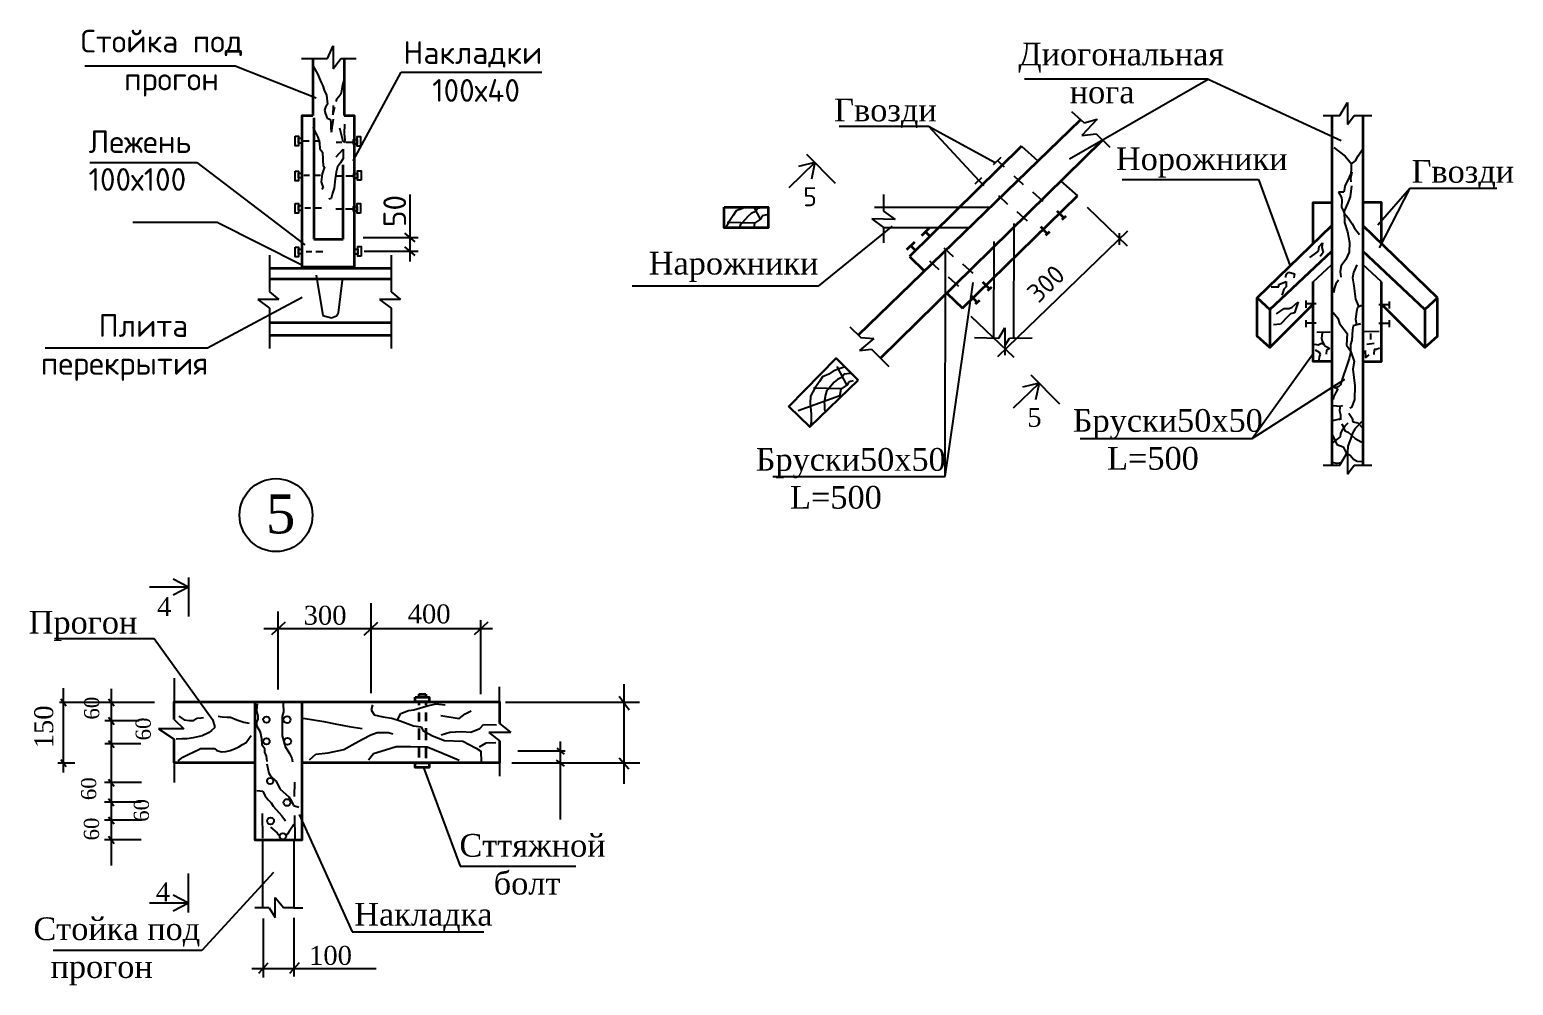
# Model space of a CAD drawing. Header units: millimetres. Extents: x 572274 to 2241483, y -888675 to -304135.
# Drawn here: x 1905510 to 1922303, y -638592 to -627776 of the extents above; entities that cross this region are included whole.
import ezdxf

# ---------------------------------------------------------------- set-up
doc = ezdxf.new("R2010")
doc.units = ezdxf.units.MM
doc.layers.add('стены', color=250, linetype='Continuous', lineweight=30)
doc.styles.get("Standard").update_dxf_attribs({"font": 'isocpeur.ttf'})
doc.styles.add('style1', font='isocpeui.ttf')

msp = doc.modelspace()

# ---------------------------------------------------------------- linework, layer by layer
for p, q in [((1917847.286, -630209.647), (1917847.286, -630078.263)), ((1916553.198, -631459.579), (1916553.198, -631328.195))]:
    msp.add_line(p, q)
at = {"layer": 'стены', "color": 0, "linetype": 'ByBlock', "lineweight": -2, "ltscale": 3}
for p, q in [((1908881.307, -628101.697), (1908946.348, -627958.136)), ((1908946.348, -627958.136), (1908946.348, -628218.163)), ((1906133.205, -628184.175), (1907837.416, -628184.175)), ((1907837.416, -628184.175), (1908754.277, -628546.552)), ((1908585.888, -628101.697), (1908881.307, -628101.697)), ((1908717.124, -628188.359), (1908769.128, -628277.201)), ((1908946.348, -628218.163), (1909033.085, -628101.697)), ((1909033.085, -628101.697), (1909206.54, -628101.697)), ((1908769.128, -628277.201), (1908795.967, -628347.607)), ((1908795.967, -628347.607), (1908814.418, -628381.135)), ((1908814.418, -628381.135), (1908826.154, -628409.634)), ((1908826.154, -628409.634), (1908844.605, -628461.599)), ((1909047.649, -628420.127), (1909040.944, -628472.092)), ((1909061.069, -628358.105), (1909047.649, -628420.127)), ((1909169.457, -629261.368), (1909713.357, -628257.06)), ((1909713.357, -628257.06), (1911307.673, -628257.06)), ((1918850.886, -628337.289), (1916769.958, -628337.289)), ((1917280.557, -629237.692), (1918850.886, -628337.289)), ((1918850.886, -628337.289), (1920355.566, -629031.209)), ((1908844.605, -628461.599), (1908869.77, -628518.592)), ((1908869.77, -628518.592), (1908879.832, -628617.498)), ((1908983.909, -628567.648), (1908975.529, -628589.438)), ((1909007.399, -628535.794), (1908983.909, -628567.648)), ((1909032.556, -628505.62), (1909007.399, -628535.794)), ((1909040.944, -628472.092), (1909032.556, -628505.62)), ((1908856.35, -628652.7), (1908846.288, -628686.229)), ((1908846.288, -628686.229), (1908858.024, -628728.135)), ((1908879.832, -628617.498), (1908856.35, -628652.7)), ((1908858.024, -628728.135), (1908878.158, -628778.425)), ((1908943.659, -628634.699), (1908940.302, -628740.308)), ((1908940.302, -628740.308), (1908963.784, -628651.461)), ((1917301.488, -628702.185), (1917445.06, -628831.554)), ((1920149.347, -628747.371), (1920341.37, -628747.371)), ((1920341.37, -628747.371), (1920425.409, -628600.726)), ((1920425.409, -628600.726), (1920425.409, -628847.351)), ((1920425.409, -628847.351), (1920501.441, -628747.371)), ((1920501.441, -628747.371), (1920701.471, -628747.371)), ((1908715.762, -628879.755), (1908771.114, -628992.072)), ((1908878.158, -628778.425), (1908913.376, -628793.512)), ((1908913.376, -628793.512), (1908918.408, -628833.744)), ((1908918.408, -628833.744), (1908920.091, -628892.417)), ((1908920.091, -628892.417), (1908925.122, -628936.003)), ((1908925.122, -628936.003), (1908946.929, -628788.483)), ((1909016.013, -628888.138), (1909054.589, -629039.008)), ((1909071.365, -628955.189), (1909078.071, -628844.552)), ((1914670.952, -628868.387), (1915682.512, -628868.387)), ((1915682.512, -628868.387), (1916437.568, -629280.254)), ((1915682.512, -628868.387), (1916253.13, -629481.863)), ((1917593.333, -628789.213), (1917419.167, -628975.03)), ((1917445.06, -628831.554), (1917593.333, -628789.213)), ((1908608.641, -629035.488), (1908673.067, -629035.488)), ((1908717.844, -629035.488), (1908797.563, -629035.488)), ((1908771.114, -628992.072), (1908791.248, -629057.449)), ((1908791.248, -629057.449), (1908794.596, -629122.826)), ((1908978.513, -629047.596), (1909042.939, -629047.596)), ((1909054.589, -629039.008), (1909074.714, -629054.094)), ((1909079.754, -629022.246), (1909071.365, -628955.189)), ((1909074.714, -629054.094), (1909079.754, -629022.246)), ((1909087.717, -629047.596), (1909167.435, -629047.596)), ((1917419.167, -628975.03), (1917581.562, -628953.86)), ((1917581.562, -628953.86), (1917736.896, -629106.749)), ((1908794.596, -629122.826), (1908823.118, -629163.057)), ((1908823.118, -629163.057), (1908829.824, -629323.985)), ((1908980.656, -629214.047), (1909059.49, -629126.875)), ((1909057.816, -629234.163), (1909029.303, -629281.099)), ((1909059.49, -629126.875), (1909057.816, -629234.163)), ((1914302.511, -629184.563), (1914627.9, -629514.337)), ((1916420.852, -629303.224), (1916507.588, -629220.211)), ((1916466.055, -629258.053), (1916539.346, -629328.864)), ((1916735.485, -629095.981), (1916922.355, -629261.323)), ((1920272.377, -629107.509), (1920401.576, -629205.639)), ((1920401.576, -629205.639), (1920471.345, -629293.441)), ((1920471.345, -629293.441), (1920515.272, -629259.873)), ((1920515.272, -629259.873), (1920548.86, -629203.059)), ((1920548.86, -629203.059), (1920592.788, -629135.913)), ((1906189.763, -629278.309), (1907401.887, -629278.309)), ((1907401.887, -629278.309), (1908624.368, -630210.141)), ((1908612.553, -629422.6), (1908676.979, -629422.6)), ((1908721.757, -629422.6), (1908801.475, -629422.6)), ((1908819.631, -629408.498), (1908807.886, -629499.02)), ((1908844.917, -629327.339), (1908819.631, -629408.498)), ((1908829.824, -629323.985), (1908844.917, -629327.339)), ((1908977.299, -629386.707), (1908968.911, -629462.142)), ((1908994.075, -629328.034), (1908977.299, -629386.707)), ((1908977.62, -629428.594), (1909042.045, -629428.594)), ((1909029.303, -629281.099), (1908994.075, -629328.034)), ((1909086.823, -629428.594), (1909166.542, -629428.594)), ((1914107.308, -629560.652), (1914397.315, -629280.645)), ((1914397.315, -629280.645), (1914210.179, -629324.97)), ((1914397.315, -629280.645), (1914357.507, -629468.536)), ((1920462.419, -629403.174), (1920426.81, -629485.777)), ((1920475.135, -629388.332), (1920459.877, -629460.767)), ((1920468.777, -629356.154), (1920462.419, -629403.174)), ((1920468.777, -629295.156), (1920468.777, -629356.154)), ((1908807.886, -629499.02), (1908833.05, -629566.076)), ((1908833.05, -629566.076), (1908816.274, -629586.192)), ((1908957.174, -629567.751), (1908937.049, -629626.424)), ((1908968.911, -629462.142), (1908957.174, -629567.751)), ((1916211.97, -629519.311), (1916288.921, -629447.285)), ((1916251.057, -629480.244), (1916308.474, -629537.627)), ((1916650.484, -629430.813), (1916754.985, -629528.294)), ((1917180.517, -629489.743), (1917369.263, -629656.746)), ((1917874.526, -629472.725), (1919418.572, -629472.725)), ((1919418.572, -629472.725), (1919773.663, -630441.655)), ((1920400.11, -629535.337), (1920383.576, -629615.396)), ((1920426.81, -629485.777), (1920400.11, -629535.337)), ((1920472.585, -629544.641), (1920456.06, -629667.906)), ((1920459.877, -629460.767), (1920464.96, -629497.62)), ((1920768.507, -629986.371), (1921130.642, -629568.546)), ((1921130.642, -629568.546), (1920786.169, -630245.304)), ((1921130.642, -629568.546), (1922116.96, -629568.546)), ((1908923.63, -629686.772), (1908895.108, -629695.155)), ((1908937.049, -629626.424), (1908923.63, -629686.772)), ((1909810.913, -629640.397), (1909810.913, -630400.403)), ((1915172.469, -629639.796), (1915172.469, -629831.413)), ((1916474.287, -629653.659), (1916578.789, -629751.139)), ((1916860.849, -629612.267), (1916977.417, -629716.201)), ((1920383.576, -629615.396), (1920322.542, -629615.396)), ((1920322.542, -629615.396), (1920359.417, -629675.124)), ((1920359.417, -629675.124), (1920363.234, -629709.842)), ((1920363.234, -629709.842), (1920359.417, -629784.822)), ((1920431.902, -629733.987), (1920388.668, -629829.298)), ((1920456.06, -629667.906), (1920431.902, -629733.987)), ((1908624.628, -629793.88), (1908689.054, -629793.88)), ((1908733.831, -629793.88), (1908813.55, -629793.88)), ((1908973.838, -629802.019), (1909038.263, -629802.019)), ((1909083.041, -629802.019), (1909162.76, -629802.019)), ((1913471.766, -629879.845), (1913419.071, -629956.448)), ((1913505.302, -629827.179), (1913471.766, -629879.845)), ((1913577.161, -629798.454), (1913505.302, -629827.179)), ((1913596.832, -629784.692), (1913577.161, -629798.454)), ((1913637.299, -629888.577), (1913578.365, -629959.257)), ((1913675.02, -629857.949), (1913637.299, -629888.577)), ((1913726.881, -629832.033), (1913675.02, -629857.949)), ((1913785.818, -629926.273), (1913709.535, -629784.692)), ((1913783.46, -629919.205), (1913712.738, -629966.324)), ((1913750.455, -629799.05), (1913726.881, -629832.033)), ((1913823.536, -629789.626), (1913750.455, -629799.05)), ((1913802.32, -629883.865), (1913783.46, -629919.205)), ((1913854.182, -629872.085), (1913802.32, -629883.865)), ((1915306.446, -629923.754), (1915040.798, -629916.83)), ((1915040.798, -629916.83), (1915174.776, -630016.1)), ((1915070.43, -629784.677), (1916382.64, -629784.677)), ((1915172.469, -629831.413), (1915306.446, -629923.754)), ((1916684.652, -629835.112), (1916801.221, -629939.046)), ((1917477.711, -629783.722), (1917930.832, -630223.119)), ((1920359.417, -629784.822), (1920377.218, -629822.944)), ((1920377.218, -629822.944), (1920387.393, -629852.173)), ((1920387.393, -629852.173), (1920435.71, -629905.548)), ((1920388.668, -629829.298), (1920391.21, -629958.917)), ((1920435.71, -629905.548), (1920478.944, -629974.169)), ((1906677.027, -629953.058), (1907630.148, -629953.058)), ((1907630.148, -629953.058), (1908598.813, -630439.68)), ((1909753.466, -630078.855), (1909868.36, -630178.02)), ((1913419.071, -629956.448), (1913386.841, -630017.645)), ((1913717.451, -629963.968), (1913403.916, -629956.901)), ((1913554.791, -629978.104), (1913544.001, -630017.645)), ((1913578.365, -629959.257), (1913554.791, -629978.104)), ((1913712.738, -629966.324), (1913705.401, -630017.645)), ((1915270.69, -629999.599), (1914435.239, -630680.661)), ((1915174.776, -630016.1), (1915174.776, -630189.241)), ((1915174.776, -630016.1), (1916143.982, -630016.1)), ((1916468.284, -631474.051), (1917939.802, -630052.743)), ((1916648.948, -629968.54), (1916646.149, -631266.421)), ((1920391.21, -629958.917), (1920426.853, -630064.761)), ((1920426.853, -630064.761), (1920447.204, -630182.947)), ((1920478.944, -629974.169), (1920506.919, -630021.189)), ((1920506.919, -630021.189), (1920532.352, -630058.042)), ((1920532.352, -630058.042), (1920561.603, -630094.895)), ((1909283.52, -630128.438), (1909907.525, -630128.438)), ((1909753.466, -630232.759), (1909868.36, -630331.924)), ((1915858.891, -630246.369), (1915963.393, -630343.849)), ((1915872.229, -632834.32), (1915875.138, -630253.507)), ((1916424.035, -630174.334), (1916420.997, -631264.807)), ((1920097.092, -630282.247), (1920105.393, -630228.288)), ((1920105.393, -630228.288), (1920142.772, -630188.856)), ((1920142.772, -630188.856), (1920134.47, -630240.74)), ((1920134.47, -630240.74), (1920149.009, -630296.774)), ((1920447.204, -630182.947), (1920443.378, -630294.109)), ((1908225.514, -630328.967), (1908225.514, -630744.588)), ((1908638.074, -630285.641), (1908702.499, -630285.641)), ((1908747.277, -630285.641), (1908826.996, -630285.641)), ((1909294.069, -630282.342), (1909907.525, -630282.342)), ((1909600.51, -630328.967), (1909600.51, -630744.588)), ((1915695.325, -630392.32), (1915799.826, -630489.8)), ((1916069.257, -630427.822), (1916185.825, -630531.756)), ((1919999.486, -630354.887), (1920051.403, -630315.455)), ((1920039.094, -630631.441), (1920249.347, -630432.964)), ((1920051.403, -630315.455), (1920097.092, -630282.247)), ((1920149.009, -630296.774), (1920115.777, -630342.435)), ((1920409.044, -630377.982), (1920354.369, -630447.873)), ((1920443.378, -630294.109), (1920409.044, -630377.982)), ((1920532.352, -630436.871), (1920492.936, -630523.288)), ((1920811.359, -630631.441), (1920601.107, -630432.964)), ((1908750.729, -630553.182), (1908829.312, -631009.425)), ((1915905.69, -630573.773), (1916022.258, -630677.707)), ((1919723.073, -630581.551), (1919737.611, -630542.119)), ((1919737.611, -630542.119), (1919760.451, -630521.369)), ((1919760.451, -630521.369), (1919824.825, -630540.045)), ((1919824.825, -630540.045), (1919820.67, -630583.631)), ((1920354.369, -630447.873), (1920342.927, -630511.416)), ((1920342.927, -630511.416), (1920350.552, -630578.767)), ((1920492.936, -630523.288), (1920481.494, -630583.016)), ((1920481.494, -630583.016), (1920496.752, -630675.782)), ((1908225.514, -630744.588), (1908330.632, -630831.366)), ((1909005.187, -630979.506), (1909050.095, -630609.276)), ((1909600.51, -630744.588), (1909705.628, -630831.366)), ((1914435.239, -630680.661), (1912329.345, -630680.661)), ((1915872.229, -632834.32), (1916190.763, -630636.532)), ((1919563.176, -630687.395), (1919648.316, -630687.395)), ((1919648.316, -630658.341), (1919733.456, -630627.212)), ((1919648.316, -630687.395), (1919648.316, -630658.341)), ((1919696.078, -630749.657), (1919683.612, -630780.786)), ((1919706.461, -630712.3), (1919696.078, -630749.657)), ((1919731.374, -630687.395), (1919706.461, -630712.3)), ((1919733.456, -630627.212), (1919731.374, -630687.395)), ((1920275.5, -630707.551), (1920270.408, -630750.757)), ((1920294.576, -630651.632), (1920275.5, -630707.551)), ((1920325.092, -630609.696), (1920294.576, -630651.632)), ((1920496.752, -630675.782), (1920517.094, -630825.737)), ((1907521.369, -631376.691), (1908593.625, -630802.062)), ((1908330.632, -630831.366), (1908092.985, -630831.366)), ((1908092.985, -630831.366), (1908225.514, -630927.277)), ((1908225.514, -630927.277), (1908225.514, -631384)), ((1909705.628, -630831.366), (1909467.981, -630831.366)), ((1909467.981, -630831.366), (1909600.51, -630927.277)), ((1909600.51, -630927.277), (1909600.51, -631384)), ((1919621.685, -630992.868), (1919708.899, -630930.606)), ((1919708.899, -630930.606), (1919767.044, -630932.681)), ((1919767.044, -630932.681), (1919800.276, -630916.079)), ((1919800.276, -630916.079), (1919868.805, -630857.971)), ((1919868.805, -630857.971), (1919827.271, -630982.491)), ((1920073.176, -630877.127), (1919955.203, -630877.127)), ((1919955.749, -630842.194), (1919955.749, -630922.438)), ((1920517.094, -630825.737), (1920550.161, -630904.526)), ((1920541.261, -630918.503), (1920528.544, -630965.524)), ((1920583.22, -630898.173), (1920541.261, -630918.503)), ((1920550.161, -630904.526), (1920583.22, -630898.173)), ((1920780.964, -630886.4), (1920898.937, -630886.4)), ((1920898.391, -630851.467), (1920898.391, -630931.711)), ((1908829.312, -631009.425), (1908926.605, -631035.605)), ((1908926.605, -631035.605), (1908982.738, -631013.164)), ((1908982.738, -631013.164), (1909005.187, -630979.506)), ((1916163.21, -631016.719), (1916647.734, -631483.015)), ((1919667.365, -631109.09), (1919590.535, -631117.388)), ((1919750.432, -631021.923), (1919667.365, -631109.09)), ((1919779.509, -630990.794), (1919750.432, -631021.923)), ((1919827.271, -630982.491), (1919779.509, -630990.794)), ((1920073.176, -631097.647), (1919955.203, -631097.647)), ((1919955.749, -631062.714), (1919955.749, -631142.958)), ((1920264.701, -630978.716), (1920315.516, -631039.664)), ((1920315.516, -631039.664), (1920335.849, -631102.646)), ((1920335.849, -631102.646), (1920421.223, -631216.413)), ((1920574.346, -631105.896), (1920489.145, -631127.501)), ((1920528.544, -630965.524), (1920518.395, -631051.252)), ((1920518.395, -631051.252), (1920527.295, -631110.98)), ((1920527.295, -631110.98), (1920574.346, -631105.896)), ((1920780.964, -631097.647), (1920898.937, -631097.647)), ((1920898.391, -631062.714), (1920898.391, -631142.958)), ((1914792.326, -631139.989), (1914916.276, -631261.109)), ((1915063.89, -631271.242), (1914901.59, -631406.41)), ((1914916.276, -631261.109), (1915063.89, -631271.242)), ((1916205.386, -631261.464), (1916478.65, -631268.288)), ((1916478.65, -631268.288), (1916546.971, -631149.492)), ((1916546.971, -631149.492), (1916548.333, -631355.68)), ((1916548.333, -631355.68), (1916598.888, -631266.923)), ((1916598.888, -631266.923), (1916855.757, -631264.194)), ((1920079.43, -631200.831), (1920229.421, -631196.722)), ((1920139.016, -631211.099), (1920130.801, -631268.593)), ((1920130.801, -631268.593), (1920139.016, -631301.446)), ((1920421.223, -631216.413), (1920413.095, -631346.437)), ((1920484.061, -631171.977), (1920475.161, -631288.889)), ((1920489.145, -631127.501), (1920484.061, -631171.977)), ((1920612.757, -631191.253), (1920785.11, -631189.999)), ((1920685.726, -631216.403), (1920688.242, -631283.04)), ((1905686.447, -631376.691), (1907521.369, -631376.691)), ((1914901.59, -631406.41), (1915038.623, -631392.59)), ((1915038.623, -631392.59), (1915235.853, -631587.928)), ((1919348.325, -632404.674), (1920039.094, -631439.315)), ((1920049.503, -631334.514), (1920076.802, -631340.578)), ((1920058.889, -631400.006), (1920106.139, -631424.646)), ((1920076.802, -631340.578), (1920095.001, -631341.588)), ((1920095.001, -631341.588), (1920130.393, -631325.421)), ((1920106.139, -631424.646), (1920116.418, -631453.396)), ((1920130.393, -631325.421), (1920149.598, -631331.485)), ((1920139.016, -631301.446), (1920165.724, -631348.672)), ((1920165.724, -631348.672), (1920192.433, -631365.098)), ((1920188.33, -631402.061), (1920184.218, -631447.232)), ((1920225.31, -631385.634), (1920188.33, -631402.061)), ((1920192.433, -631365.098), (1920225.31, -631385.634)), ((1920413.095, -631346.437), (1920461.881, -631411.444)), ((1920459.851, -631433.794), (1920443.586, -631496.772)), ((1920461.169, -631339.723), (1920459.851, -631433.794)), ((1920475.161, -631288.889), (1920461.169, -631339.723)), ((1920461.881, -631411.444), (1920500.508, -631531.31)), ((1920625.335, -631408.77), (1920630.366, -631489.238)), ((1920644.202, -631335.849), (1920727.243, -631325.786)), ((1920727.243, -631394.942), (1920724.727, -631452.776)), ((1920753.657, -631396.197), (1920727.243, -631394.942)), ((1920787.626, -631379.855), (1920753.657, -631396.197)), ((1914764.129, -631803.676), (1914648.614, -631589.281)), ((1914727.934, -631594.466), (1914660.864, -631618.405)), ((1920104.092, -631480.09), (1920102.036, -631514.993)), ((1920116.418, -631453.396), (1920104.092, -631480.09)), ((1920419.194, -631578.035), (1920370.399, -631720.247)), ((1920443.586, -631496.772), (1920419.194, -631578.035)), ((1920500.508, -631531.31), (1920486.273, -631616.638)), ((1920630.366, -631489.238), (1920670.624, -631455.29)), ((1914450.077, -631757.248), (1914397.382, -631833.851)), ((1914483.613, -631704.582), (1914450.077, -631757.248)), ((1914555.472, -631675.857), (1914483.613, -631704.582)), ((1914603.377, -631642.342), (1914555.472, -631675.857)), ((1914615.61, -631765.98), (1914556.676, -631836.66)), ((1914660.864, -631618.405), (1914603.377, -631642.342)), ((1914653.331, -631735.352), (1914615.61, -631765.98)), ((1914705.192, -631709.436), (1914653.331, -631735.352)), ((1914728.767, -631676.453), (1914705.192, -631709.436)), ((1914801.847, -631667.029), (1914728.767, -631676.453)), ((1914780.631, -631761.268), (1914761.771, -631796.608)), ((1914832.493, -631749.488), (1914780.631, -631761.268)), ((1916644.93, -632057.66), (1916934.937, -631777.652)), ((1916934.937, -631777.652), (1916747.801, -631821.978)), ((1916840.133, -631681.571), (1917165.522, -632011.344)), ((1916934.937, -631777.652), (1916895.129, -631965.544)), ((1919348.325, -632404.674), (1920396.293, -631731.849)), ((1920370.399, -631720.247), (1920348.045, -631797.446)), ((1920486.273, -631616.638), (1920508.636, -631805.574)), ((1914679.26, -631921.475), (1914210.134, -632091.107)), ((1914349.474, -631924.816), (1914344.685, -632001.42)), ((1914397.382, -631833.851), (1914349.474, -631924.816)), ((1914695.762, -631841.371), (1914382.227, -631834.304)), ((1914518.958, -631907.339), (1914502.456, -631996.866)), ((1914533.102, -631855.507), (1914518.958, -631907.339)), ((1914556.676, -631836.66), (1914533.102, -631855.507)), ((1914681.618, -631909.695), (1914676.905, -631930.899)), ((1914691.049, -631843.727), (1914681.618, -631909.695)), ((1914761.771, -631796.608), (1914691.049, -631843.727)), ((1920295.191, -631829.955), (1920258.602, -631813.698)), ((1920258.602, -631813.698), (1920315.516, -631840.113)), ((1920268.76, -631935.593), (1920262.662, -631959.973)), ((1920293.153, -631882.774), (1920268.76, -631935.593)), ((1920315.516, -631840.113), (1920293.153, -631882.774)), ((1920327.712, -631815.732), (1920295.191, -631829.955)), ((1920348.045, -631797.446), (1920327.712, -631815.732)), ((1920508.636, -631805.574), (1920504.568, -631959.973)), ((1914344.685, -632001.42), (1914354.267, -632125.899)), ((1914502.456, -631996.866), (1914507.17, -632022.782)), ((1914507.17, -632022.782), (1914507.17, -632074.615)), ((1914507.17, -632074.615), (1914509.528, -632091.107)), ((1920264.701, -632031.079), (1920339.909, -632037.173)), ((1920337.983, -632047.831), (1920335.979, -632088.817)), ((1920335.979, -632088.817), (1920345.981, -632135.808)), ((1920339.909, -632037.173), (1920372.438, -632031.079)), ((1920442.276, -632115.037), (1920480.626, -632173.805)), ((1920472.047, -632051.395), (1920451.714, -632059.523)), ((1920504.568, -631959.973), (1920472.047, -632051.395)), ((1914354.267, -632216.866), (1914349.474, -632255.167)), ((1914354.267, -632125.899), (1914354.267, -632216.866)), ((1920269.957, -632197.79), (1920256.954, -632200.79)), ((1920303.97, -632191.792), (1920269.957, -632197.79)), ((1920334.981, -632184.793), (1920303.97, -632191.792)), ((1920345.981, -632190.792), (1920334.981, -632184.793)), ((1920345.981, -632135.808), (1920345.981, -632190.792)), ((1920360.467, -632235.128), (1920396.258, -632316.886)), ((1920373.253, -632299), (1920398.817, -632258.123)), ((1920398.817, -632258.123), (1920432.058, -632224.905)), ((1920480.626, -632173.805), (1920488.303, -632214.687)), ((1920488.303, -632214.687), (1920544.54, -632227.459)), ((1920582.89, -632214.687), (1920513.867, -632291.337)), ((1920544.54, -632227.459), (1920593.117, -632278.559)), ((1917399.423, -632404.674), (1919348.325, -632404.674)), ((1920255.653, -632365.432), (1920304.222, -632470.19)), ((1920263.321, -632447.195), (1920347.69, -632383.318)), ((1920347.69, -632383.318), (1920350.24, -632344.991)), ((1920350.24, -632344.991), (1920373.253, -632299)), ((1920396.258, -632316.886), (1920434.608, -632329.664)), ((1920460.181, -632408.868), (1920429.499, -632490.631)), ((1920434.608, -632329.664), (1920513.867, -632401.204)), ((1920483.185, -632342.436), (1920460.181, -632408.868)), ((1920513.867, -632291.337), (1920483.185, -632342.436)), ((1920513.867, -632401.204), (1920580.34, -632439.527)), ((1920580.34, -632439.527), (1920595.676, -632436.972)), ((1920304.222, -632470.19), (1920375.812, -632498.295)), ((1920341.37, -632705.658), (1920425.409, -632559.013)), ((1920375.812, -632498.295), (1920416.713, -632572.39)), ((1920416.713, -632572.39), (1920417.525, -632572.769)), ((1920429.499, -632490.631), (1920424.757, -632560.15)), ((1920425.409, -632559.013), (1920425.409, -632805.638)), ((1920425.409, -632576.446), (1920455.063, -632590.276)), ((1920455.063, -632590.276), (1920493.413, -632636.267)), ((1920149.347, -632705.658), (1920341.37, -632705.658)), ((1920306.781, -632684.812), (1920252.9, -632675.386)), ((1920357.072, -632678.258), (1920306.781, -632684.812)), ((1920425.409, -632805.638), (1920501.441, -632705.658)), ((1920493.413, -632636.267), (1920534.322, -632659.262)), ((1920501.441, -632705.658), (1920701.471, -632705.658)), ((1920534.322, -632659.262), (1920593.117, -632664.371)), ((1913923.327, -632834.32), (1915872.229, -632834.32)), ((1906866.092, -634083.355), (1907308.215, -634083.355)), ((1907134.664, -633992.893), (1907308.215, -634083.355)), ((1907134.664, -634173.817), (1907308.215, -634083.355)), ((1907308.215, -633975.087), (1907308.215, -634416.938)), ((1909369.799, -634265.173), (1909369.799, -635286.442)), ((1908319.524, -634359.734), (1908319.524, -635243.891)), ((1910614.044, -634459.024), (1910614.044, -635295.895)), ((1908158.664, -634553.585), (1910746.513, -634553.585)), ((1908399.997, -634482.819), (1908246.337, -634627.075)), ((1909445.302, -634487.473), (1909291.641, -634631.729)), ((1910694.353, -634482.694), (1910540.693, -634626.95)), ((1905789.135, -634666.547), (1906919.631, -634666.547)), ((1906919.631, -634666.547), (1907580.083, -635582.283)), ((1907146.201, -635114.697), (1907146.201, -635583.916)), ((1905889.646, -635229.984), (1905889.646, -636185.256)), ((1906431.829, -635238.002), (1906431.829, -637237.129)), ((1910826.882, -635384.742), (1910826.882, -635213.877)), ((1912235.093, -635184.683), (1912235.093, -636311.351)), ((1905846.196, -635385.787), (1906922.173, -635385.787)), ((1905860.873, -635348.941), (1905923.52, -635429.165)), ((1906403.056, -635348.941), (1906465.703, -635429.165)), ((1908083.135, -635406.503), (1908075.753, -635480.308)), ((1908380.375, -635400.969), (1908382.223, -635496.915)), ((1909391.658, -635416.776), (1909375.402, -635474.789)), ((1909375.402, -635474.789), (1909410.23, -635530.483)), ((1909797.998, -635481.753), (1909858.364, -635472.47)), ((1909858.364, -635472.47), (1909997.686, -635433.018)), ((1909997.686, -635433.018), (1910106.82, -635407.493)), ((1910106.82, -635407.493), (1910211.304, -635419.096)), ((1910895.289, -635386.727), (1912413.276, -635386.727)), ((1912183.697, -635318.236), (1912296.778, -635472.34)), ((1906360.533, -635595.14), (1906748.058, -635595.14)), ((1906403.056, -635558.294), (1906465.703, -635638.518)), ((1907145.993, -635583.719), (1907256.142, -635687.681)), ((1907196.903, -635545.175), (1907237.231, -635572.125)), ((1907237.231, -635572.125), (1907259.206, -635586.809)), ((1907259.206, -635586.809), (1907313.48, -635593.08)), ((1907313.48, -635593.08), (1907368.763, -635593.08)), ((1907368.763, -635593.08), (1907404.988, -635568.315)), ((1907404.988, -635568.315), (1907450.737, -635564.506)), ((1907450.737, -635564.506), (1907475.656, -635562.431)), ((1907580.083, -635582.283), (1907601.326, -635655.953)), ((1907641.359, -635545.455), (1907687.109, -635553.074)), ((1907687.109, -635553.074), (1907746.199, -635556.888)), ((1907746.199, -635556.888), (1907782.424, -635558.792)), ((1907782.424, -635558.792), (1907852.957, -635587.367)), ((1907852.957, -635587.367), (1907933.014, -635612.132)), ((1907933.014, -635612.132), (1907995.921, -635623.564)), ((1908075.753, -635480.308), (1908090.517, -635543.041)), ((1908077.592, -635615.001), (1908075.753, -635650.059)), ((1908092.364, -635579.943), (1908077.592, -635615.001)), ((1908090.517, -635543.041), (1908092.364, -635579.943)), ((1908369.298, -635550.424), (1908367.45, -635603.928)), ((1908367.45, -635603.928), (1908367.45, -635657.437)), ((1908382.223, -635496.915), (1908369.298, -635550.424)), ((1908606.182, -635569.925), (1908838.372, -635604.733)), ((1908838.372, -635604.733), (1908966.078, -635632.583)), ((1908966.078, -635632.583), (1909126.296, -635662.746)), ((1909410.23, -635530.483), (1909505.433, -635553.688)), ((1909505.433, -635553.688), (1909609.918, -635569.93)), ((1909609.918, -635569.93), (1909705.12, -635600.099)), ((1909677.258, -635579.213), (1909712.086, -635516.561)), ((1909705.12, -635600.099), (1909853.723, -635655.793)), ((1909712.086, -635516.561), (1909797.998, -635481.753)), ((1910164.861, -635537.442), (1910371.514, -635572.25)), ((1910371.514, -635572.25), (1910438.854, -635518.88)), ((1910438.854, -635518.88), (1910506.194, -635486.392)), ((1910606.038, -635685.957), (1910645.507, -635639.546)), ((1910645.507, -635639.546), (1910794.11, -635644.19)), ((1910826.882, -635630.272), (1910955.143, -635730.848)), ((1907256.142, -635687.681), (1906968.998, -635688.891)), ((1906968.998, -635688.891), (1907146.201, -635805.92)), ((1907146.201, -635805.92), (1907146.201, -636296.254)), ((1907235.331, -635802.643), (1907166.699, -635806.452)), ((1907290.605, -635800.739), (1907235.331, -635802.643)), ((1907359.238, -635791.211), (1907290.605, -635800.739)), ((1907462.17, -635768.35), (1907359.238, -635791.211)), ((1907540.327, -635730.248), (1907462.17, -635768.35)), ((1907568.918, -635707.387), (1907540.327, -635730.248)), ((1907601.326, -635676.909), (1907568.918, -635707.387)), ((1907601.326, -635655.953), (1907601.326, -635676.909)), ((1907960.78, -635843.143), (1907995.921, -635795.02)), ((1907995.921, -635795.02), (1908018.324, -635764.342)), ((1908075.753, -635650.059), (1908120.062, -635723.864)), ((1908120.062, -635723.864), (1908132.978, -635799.514)), ((1908132.978, -635799.514), (1908136.674, -635865.935)), ((1908367.45, -635657.437), (1908369.298, -635714.636)), ((1908369.298, -635714.636), (1908367.45, -635769.99)), ((1908367.45, -635769.99), (1908400.682, -635889.921)), ((1909126.296, -635662.746), (1909272.575, -635685.952)), ((1909158.8, -635871.594), (1909277.224, -635804.298)), ((1909277.224, -635804.298), (1909370.094, -635755.568)), ((1909370.094, -635755.568), (1909444.399, -635730.043)), ((1909444.399, -635730.043), (1909572.106, -635732.362)), ((1909572.106, -635732.362), (1909618.549, -635746.285)), ((1909853.723, -635655.793), (1909941.961, -635665.071)), ((1909941.961, -635665.071), (1909958.208, -635709.162)), ((1909958.208, -635709.162), (1910067.342, -635769.495)), ((1910067.342, -635769.495), (1910204.338, -635820.55)), ((1910167.186, -635757.892), (1910264.704, -635727.728)), ((1910264.704, -635727.728), (1910394.735, -635720.765)), ((1910394.735, -635720.765), (1910503.869, -635727.728)), ((1910503.869, -635727.728), (1910606.038, -635685.957)), ((1910955.143, -635730.848), (1910707.286, -635730.218)), ((1910707.286, -635730.218), (1910826.882, -635824.59)), ((1906358.954, -635856.392), (1906768.626, -635856.392)), ((1906403.056, -635819.546), (1906465.703, -635899.77)), ((1907286.797, -635985.531), (1907382.113, -635941.715)), ((1907382.113, -635941.715), (1907415.115, -635926.544)), ((1907415.115, -635926.544), (1907443.112, -635913.136)), ((1907443.112, -635913.136), (1907517.453, -635913.136)), ((1907517.453, -635913.136), (1907561.294, -635913.136)), ((1907561.294, -635913.136), (1907603.235, -635913.136)), ((1907603.235, -635913.136), (1907629.918, -635934.092)), ((1907629.918, -635934.092), (1907679.484, -635949.334)), ((1907679.484, -635949.334), (1907729.05, -635945.524)), ((1907729.05, -635945.524), (1907780.516, -635934.092)), ((1907780.516, -635934.092), (1907826.265, -635916.95)), ((1907826.265, -635916.95), (1907877.731, -635892.18)), ((1907877.731, -635892.18), (1907919.672, -635867.415)), ((1907919.672, -635867.415), (1907960.78, -635843.143)), ((1908136.674, -635865.935), (1908166.21, -635906.527)), ((1908166.21, -635906.527), (1908166.21, -635952.658)), ((1908166.21, -635952.658), (1908186.526, -635996.939)), ((1908400.682, -635889.921), (1908450.535, -635967.415)), ((1908450.535, -635967.415), (1908476.385, -636020.924)), ((1908678.163, -636040.995), (1908747.819, -635976.018)), ((1908747.819, -635976.018), (1908887.132, -635962.096)), ((1908887.132, -635962.096), (1909065.922, -635924.969)), ((1909065.922, -635924.969), (1909158.8, -635871.594)), ((1909345.215, -636038.676), (1909400.949, -635966.74)), ((1909400.949, -635966.74), (1909537.937, -635927.293)), ((1909537.937, -635927.293), (1909656.361, -635890.166)), ((1909656.361, -635890.166), (1909818.895, -635890.166)), ((1909818.895, -635890.166), (1910006.976, -635892.485)), ((1910006.976, -635892.485), (1910174.151, -635959.782)), ((1910174.151, -635959.782), (1910369.197, -636045.639)), ((1910204.338, -635820.55), (1910413.316, -635827.508)), ((1910413.316, -635827.508), (1910561.919, -635908.727)), ((1910561.919, -635908.727), (1910615.319, -635941.215)), ((1910601.388, -635894.805), (1910675.694, -635848.394)), ((1910615.319, -635941.215), (1910619.969, -636061.881)), ((1910675.694, -635848.394), (1910787.144, -635843.755)), ((1911034.498, -635939.301), (1911572.612, -635939.301)), ((1911477.73, -635908.632), (1911560.988, -635977.673)), ((1911515.17, -635833.557), (1911515.17, -636715.764)), ((1905828.309, -636072.869), (1906019.989, -636072.869)), ((1905860.873, -636035.481), (1905923.52, -636115.705)), ((1907189.582, -636050.303), (1907244.856, -636010.296)), ((1907244.856, -636010.296), (1907286.797, -635985.531)), ((1908186.526, -635996.939), (1908193.908, -636057.827)), ((1908195.704, -636084.211), (1908217.858, -636189.385)), ((1908476.385, -636020.924), (1908485.615, -636061.516)), ((1909953.94, -636074.348), (1909953.954, -636074.403)), ((1909966.906, -636127.023), (1910382.994, -637245.145)), ((1910826.882, -636073.354), (1910826.882, -636224.438)), ((1910967.253, -636075.058), (1912416.703, -636075.058)), ((1911470.288, -636043.925), (1911561.032, -636112.316)), ((1912182.343, -636016.125), (1912290.515, -636141.04)), ((1906357.289, -636294.734), (1906774.863, -636294.734)), ((1906403.056, -636257.888), (1906465.703, -636338.112)), ((1908217.858, -636189.385), (1908236.318, -636220.749)), ((1908236.318, -636220.749), (1908295.4, -636277.947)), ((1908295.4, -636277.947), (1908345.252, -636372.048)), ((1908505.87, -636294.554), (1908504.022, -636453.237)), ((1906400.505, -636478.802), (1906463.153, -636559.025)), ((1908081.14, -636385.336), (1908147.604, -636396.408)), ((1908147.604, -636396.408), (1908171.606, -636442.534)), ((1908171.606, -636442.534), (1908210.381, -636492.354)), ((1908345.252, -636372.048), (1908441.253, -636458.771)), ((1908441.253, -636458.771), (1908474.485, -636506.741)), ((1906354.739, -636515.648), (1906772.312, -636515.648)), ((1908142.069, -636649.187), (1908143.917, -636925.957)), ((1908210.381, -636492.354), (1908241.765, -636525.567)), ((1908241.765, -636525.567), (1908263.92, -636566.159)), ((1908263.92, -636566.159), (1908365.464, -636675.017)), ((1908474.485, -636506.741), (1908496.64, -636558.406)), ((1908496.64, -636558.406), (1908557.561, -636576.857)), ((1906354.808, -636720.723), (1906779.096, -636720.723)), ((1906403.056, -636683.877), (1906465.703, -636764.101)), ((1908234.383, -636800.487), (1908310.077, -636866.909)), ((1908365.464, -636675.017), (1908404.23, -636730.371)), ((1908500.24, -636770.963), (1908448.54, -636852.152)), ((1908507.622, -636671.328), (1908511.317, -636933.335)), ((1908559.53, -636659), (1909160.986, -637988.462)), ((1906358.026, -636942.373), (1906772.668, -636942.373)), ((1906403.056, -636905.527), (1906465.703, -636985.751)), ((1908310.077, -636866.909), (1908330.384, -636890.899)), ((1908428.233, -636881.671), (1908413.469, -636889.054)), ((1908448.54, -636852.152), (1908428.233, -636881.671)), ((1908270.756, -637314.868), (1907456.688, -638196.57)), ((1910382.994, -637245.145), (1911691.353, -637245.145)), ((1907308.215, -637767.542), (1907308.215, -637325.691)), ((1907134.664, -637568.812), (1907308.215, -637659.274)), ((1908289.614, -637825.07), (1908289.614, -637597.691)), ((1908289.614, -637597.691), (1908385.442, -637715.227)), ((1906866.092, -637659.274), (1907308.215, -637659.274)), ((1907134.664, -637749.735), (1907308.215, -637659.274)), ((1908149.868, -637715.227), (1908057.389, -637715.227)), ((1908219.429, -637715.227), (1908289.614, -637825.07)), ((1908500.613, -637715.227), (1908600.292, -637715.227)), ((1908150.683, -637834.898), (1908150.683, -638501.924)), ((1908501.159, -637828.73), (1908501.159, -638492.351)), ((1909160.986, -637988.462), (1910650.46, -637988.462)), ((1907456.688, -638196.57), (1905776.418, -638196.57)), ((1908022.448, -638401.534), (1909432.385, -638401.534)), ((1908206.53, -638342.021), (1908098.116, -638458.488)), ((1908558.862, -638339.312), (1908449.095, -638457.133))]:
    msp.add_line(p, q, dxfattribs=at)
at = {"layer": 'стены', "color": 0, "linetype": 'ByBlock', "lineweight": 35, "ltscale": 3}
for p, q in [((1908713.273, -628101.697), (1908713.273, -628748.711)), ((1909071.027, -628101.697), (1909071.027, -628748.711)), ((1920249.347, -628747.371), (1920249.347, -632705.658)), ((1920601.471, -628747.371), (1920601.471, -632705.658)), ((1908725.487, -628771.586), (1908725.487, -630148.004)), ((1914888.272, -631233.745), (1917403.851, -628794.422)), ((1915141.994, -631494.969), (1917653.409, -629024.576)), ((1916735.485, -629095.981), (1915468.131, -630341.355)), ((1909058.692, -630148.004), (1909058.692, -629304.394)), ((1916066.81, -630927.41), (1917369.263, -629656.746)), ((1917136.646, -629826.699), (1917213.633, -629906.942)), ((1917237.696, -629885.852), (1917192.163, -629927.213)), ((1915606.489, -630106.737), (1915694.839, -630019.415)), ((1915650.664, -630063.076), (1915703.175, -630117.475)), ((1916950.838, -630003.798), (1917027.825, -630084.042)), ((1917051.888, -630062.951), (1917006.355, -630104.313)), ((1919404.25, -630810.23), (1920249.347, -629992.37)), ((1921446.203, -630810.23), (1920601.107, -629992.37)), ((1908725.487, -630148.004), (1909058.692, -630148.004)), ((1915439.262, -630264.975), (1915527.612, -630177.653)), ((1915483.437, -630221.314), (1915535.948, -630275.713)), ((1915468.131, -630341.355), (1915637.539, -630507.191)), ((1919547.431, -630942.883), (1920249.347, -630281.125)), ((1921303.022, -630942.883), (1920601.107, -630281.125)), ((1908225.514, -630473.188), (1909600.51, -630473.188)), ((1908225.514, -630597.558), (1909600.51, -630597.558)), ((1915892.472, -630756.749), (1916066.81, -630927.41)), ((1916296.217, -630629.817), (1916373.203, -630710.06)), ((1916397.266, -630688.97), (1916351.733, -630730.331)), ((1916158.092, -630781.966), (1916235.079, -630862.21)), ((1916259.142, -630841.119), (1916213.609, -630882.481)), ((1919547.431, -631373.657), (1920039.094, -630880.838)), ((1921303.022, -631373.657), (1920811.359, -630880.838)), ((1908225.514, -631089.389), (1909600.51, -631089.389)), ((1908225.514, -631233.545), (1909600.51, -631233.545)), ((1909914.697, -635296.82), (1909914.697, -635331.058)), ((1909914.697, -635296.82), (1909992.316, -635296.82)), ((1909992.316, -635296.82), (1909992.316, -635331.058)), ((1909914.697, -635383.678), (1909914.697, -635421.45)), ((1909992.316, -635383.678), (1909992.316, -635421.45)), ((1909914.697, -635502.594), (1909914.697, -635605.768)), ((1909992.316, -635502.594), (1909992.316, -635601.964)), ((1909914.697, -635686.912), (1909914.697, -635815.291)), ((1909992.316, -635683.107), (1909992.316, -635816.56)), ((1909914.697, -635891.347), (1909914.697, -636014.465)), ((1909992.316, -635892.304), (1909992.316, -636019.539))]:
    msp.add_line(p, q, dxfattribs=at)
for points in [[(1909071.027, -628748.711), (1909181.124, -628748.711), (1909181.124, -630465.025), (1908595.404, -630465.025), (1908595.404, -628748.711), (1908713.273, -628748.711)], [(1920039.094, -630195.847), (1920039.094, -629731.353), (1920249.008, -629731.353), (1920249.008, -631531.53), (1920039.094, -631531.53), (1920039.094, -630631.441)], [(1920811.359, -630195.847), (1920811.359, -629731.353), (1920601.445, -629731.353), (1920601.445, -631531.53), (1920811.359, -631531.53), (1920811.359, -630631.441)], [(1907145.993, -635583.719), (1907145.993, -635384.742), (1910826.882, -635384.742), (1910826.882, -635630.272)], [(1908059.514, -635384.742), (1908059.514, -636944.228), (1908592.476, -636944.228), (1908592.476, -635384.742)], [(1908059.514, -636073.354), (1907145.993, -636073.354), (1907145.993, -635805.783)], [(1910826.882, -635824.59), (1910826.882, -636073.354), (1908592.476, -636073.354)]]:
    msp.add_lwpolyline(points, dxfattribs=at)
at = {"layer": 'стены', "color": 0, "linetype": 'ByBlock', "lineweight": -2, "ltscale": 3}
for points in [[(1908513.716, -628982.279), (1908552.274, -628982.279), (1908552.274, -629090.997), (1908513.716, -629090.997)], [(1908552.656, -629004.884), (1908593.99, -629004.884), (1908593.99, -629059.743), (1908552.656, -629059.743)], [(1909216.802, -629072.321), (1909175.468, -629072.321), (1909175.468, -629017.462), (1909216.802, -629017.462)], [(1909255.742, -629094.926), (1909217.184, -629094.926), (1909217.184, -628986.208), (1909255.742, -628986.208)], [(1908513.716, -629376.904), (1908552.274, -629376.904), (1908552.274, -629485.622), (1908513.716, -629485.622)], [(1908552.656, -629399.51), (1908593.99, -629399.51), (1908593.99, -629454.369), (1908552.656, -629454.369)], [(1909221.113, -629457.833), (1909179.779, -629457.833), (1909179.779, -629402.974), (1909221.113, -629402.974)], [(1909260.053, -629480.438), (1909221.495, -629480.438), (1909221.495, -629371.72), (1909260.053, -629371.72)], [(1908513.716, -629744.33), (1908552.274, -629744.33), (1908552.274, -629853.048), (1908513.716, -629853.048)], [(1909255.742, -629853.368), (1909217.184, -629853.368), (1909217.184, -629744.65), (1909255.742, -629744.65)], [(1908552.656, -629766.936), (1908593.99, -629766.936), (1908593.99, -629821.795), (1908552.656, -629821.795)], [(1909216.802, -629830.763), (1909175.468, -629830.763), (1909175.468, -629775.904), (1909216.802, -629775.904)], [(1908513.716, -630236.646), (1908552.274, -630236.646), (1908552.274, -630345.364), (1908513.716, -630345.364)], [(1908552.656, -630259.251), (1908593.99, -630259.251), (1908593.99, -630314.11), (1908552.656, -630314.11)], [(1909223.239, -630315.765), (1909181.905, -630315.765), (1909181.905, -630260.906), (1909223.239, -630260.906)], [(1909262.178, -630338.37), (1909223.62, -630338.37), (1909223.62, -630229.652), (1909262.178, -630229.652)]]:
    msp.add_lwpolyline(points, close=True, dxfattribs=at)
at = {"layer": 'стены', "color": 0, "linetype": 'ByBlock', "lineweight": 35, "ltscale": 3}
for points in [[(1913370.981, -629784.692), (1913869.445, -629784.692), (1913869.445, -630017.645), (1913370.981, -630017.645)], [(1919404.25, -630810.23), (1919547.431, -630942.883), (1919547.431, -631373.657), (1919404.25, -631245.822)], [(1921446.203, -630810.23), (1921303.022, -630942.883), (1921303.022, -631373.657), (1921446.203, -631245.822)], [(1909872.313, -635331.058), (1910030.267, -635331.058), (1910030.267, -635383.678), (1909872.313, -635383.678)], [(1909872.313, -636074.403), (1910030.267, -636074.403), (1910030.267, -636127.023), (1909872.313, -636127.023)]]:
    msp.add_lwpolyline(points, close=True, dxfattribs=at)
at = {"layer": 'стены', "color": 0, "linetype": 'ByBlock', "lineweight": 30, "ltscale": 3}
msp.add_lwpolyline([(1914886.591, -631740.923), (1914636.653, -631494.297), (1914101.973, -632041.297), (1914339.256, -632272.11)], close=True, dxfattribs=at)
at = {"layer": 'стены', "color": 0, "linetype": 'ByBlock', "lineweight": -2, "ltscale": 3}
msp.add_lwpolyline([(1908219.429, -637715.227), (1908149.868, -637715.227), (1908149.868, -636944.053), (1908500.613, -636944.053), (1908500.613, -637715.227), (1908385.442, -637715.227)], dxfattribs=at)
for centre, radius in [((1908297.888, -633269.877), 412.529), ((1908189.753, -635585.107), 35.381), ((1908422.698, -635585.107), 38.677), ((1908189.753, -635831.252), 35.906), ((1908428.632, -635829.773), 39.15), ((1908231.746, -636278.447), 35.381), ((1908421.597, -636523.113), 39.15), ((1908235.91, -636732.226), 38.677), ((1908375.266, -636905.846), 35.906)]:
    msp.add_circle(centre, radius, dxfattribs=at)

# ---------------------------------------------------------------- texts
at = {"color": 0, "linetype": 'ByBlock', "lineweight": 30, "attachment_point": 1}
for s, insert, char_height, width in [('Стойка под\\P   прогон', (1906086.843, -627777.328), 257.0179, 4776.91977), ('Накладки\\P  100х40', (1909738.729, -627906.415), 257.0179, 4776.91977), ('{\\fTimes New Roman|b0|i0|c204|p18;Диогональная\\P      нога}', (1916699.8, -627923.156), 257.01787, 4776.91977), ('{\\fTimes New Roman|b0|i0|c204|p18;Гвозди}', (1914615.871, -628556.518), 257.01787, 4776.91977), ('Лежень\\P100х100', (1906176.274, -628914.146), 257.0179, 4776.91977), ('{\\fTimes New Roman|b0|i0|c204|p18;Норожники}', (1917805.071, -629108.479), 257.01787, 4776.91977), ('{\\fTimes New Roman|b0|i0|c204|p18;Гвозди}', (1921151.964, -629251.173), 257.01787, 4776.91977), ('5', (1914264.17, -629559.471), 214.182, 309.38386), ('{\\fTimes New Roman|b0|i0|c204|p18;Нарожники}', (1912516.772, -630289.923), 257.01787, 4776.91977), ('    Плита\\Pперекрытия', (1905635.074, -630995.651), 257.0179, 1971.94456), ('{\\fTimes New Roman|b0|i0|c204|p18;5}', (1916801.792, -632056.479), 214.18156, 4776.91977), ('{\\fTimes New Roman|b0|i0|c204|p18;Бруски50х50\\P    L=500}', (1917317.117, -632070.512), 257.01787, 4776.91977), ('{\\fTimes New Roman|b0|i0|c204|p18;Бруски50х50\\P    L=500}', (1913728.296, -632511.426), 257.01787, 4776.91977), ('{\\fTimes New Roman|b0|i0|c204|p18;4}', (1906951.066, -634199.463), 214.18156, 4776.91977), ('{\\fTimes New Roman|b0|i0|c204|p18;300}', (1908610.618, -634296.498), 214.18156, 4776.91977), ('{\\fTimes New Roman|b0|i0|c204|p18;400}', (1909788.518, -634281.11), 214.18156, 4776.91977), ('{\\fTimes New Roman|b0|i0|c204|p18;Прогон }', (1905498.366, -634354.569), 257.01787, 4776.91977), ('{\\fTimes New Roman|b0|i0|c204|p18;Сттяжной\\P    болт }', (1910373.971, -636879.248), 257.01787, 4776.91977), ('{\\fTimes New Roman|b0|i0|c204|p18;4}', (1906937.652, -637426.83), 214.18156, 4776.91977), ('{\\fTimes New Roman|b0|i0|c204|p18;Стойка под\\P  прогон}', (1905551.861, -637823.323), 257.01787, 4776.91977), ('{\\fTimes New Roman|b0|i0|c204|p18;Накладка\\P }', (1909182.871, -637659.392), 257.01787, 4776.91977), ('{\\fTimes New Roman|b0|i0|c204|p18;100}', (1908672.208, -638146.342), 214.18156, 4776.91977)]:
    msp.add_mtext(s, dxfattribs=dict(at, insert=insert, char_height=char_height, width=width))
for s, insert, char_height, width, rotation in [('50', (1909513.261, -630009.69), 257.0179, 4776.91977, 90), ('300', (1916778.52, -630726.282), 214.1816, 490.7377, 43.6848283), ('{\\fTimes New Roman|b0|i0|c204|p18;150}', (1905561.553, -635909.733), 214.18156, 4776.91977, 90), ('{\\fTimes New Roman|b0|i0|c204|p18;60}', (1906125.904, -635584.509), 171.34525, 4776.91977, 90), ('{\\fTimes New Roman|b0|i0|c204|p18;60}', (1906708.965, -635820.367), 171.34525, 4776.91977, 90), ('{\\fTimes New Roman|b0|i0|c204|p18;60}', (1906091.281, -636496.78), 171.34525, 4776.91977, 90), ('{\\fTimes New Roman|b0|i0|c204|p18;60}', (1906688.225, -636741.886), 171.34525, 4776.91977, 90), ('{\\fTimes New Roman|b0|i0|c204|p18;60}', (1906123.196, -636952.575), 171.34525, 4776.91977, 90)]:
    msp.add_mtext(s, dxfattribs=dict(at, insert=insert, char_height=char_height, width=width, rotation=rotation))
at = {"layer": 'стены', "color": 0, "linetype": 'ByBlock', "lineweight": -2, "ltscale": 3, "insert": (1908183.912, -633036.099), "char_height": 440.62587, "width": 407.65786, "attachment_point": 1, "style": 'style1'}
msp.add_mtext('{\\fPalatino Linotype|b0|i0|c204|p18;5}', dxfattribs=at)

doc.saveas('drawing.dxf')
